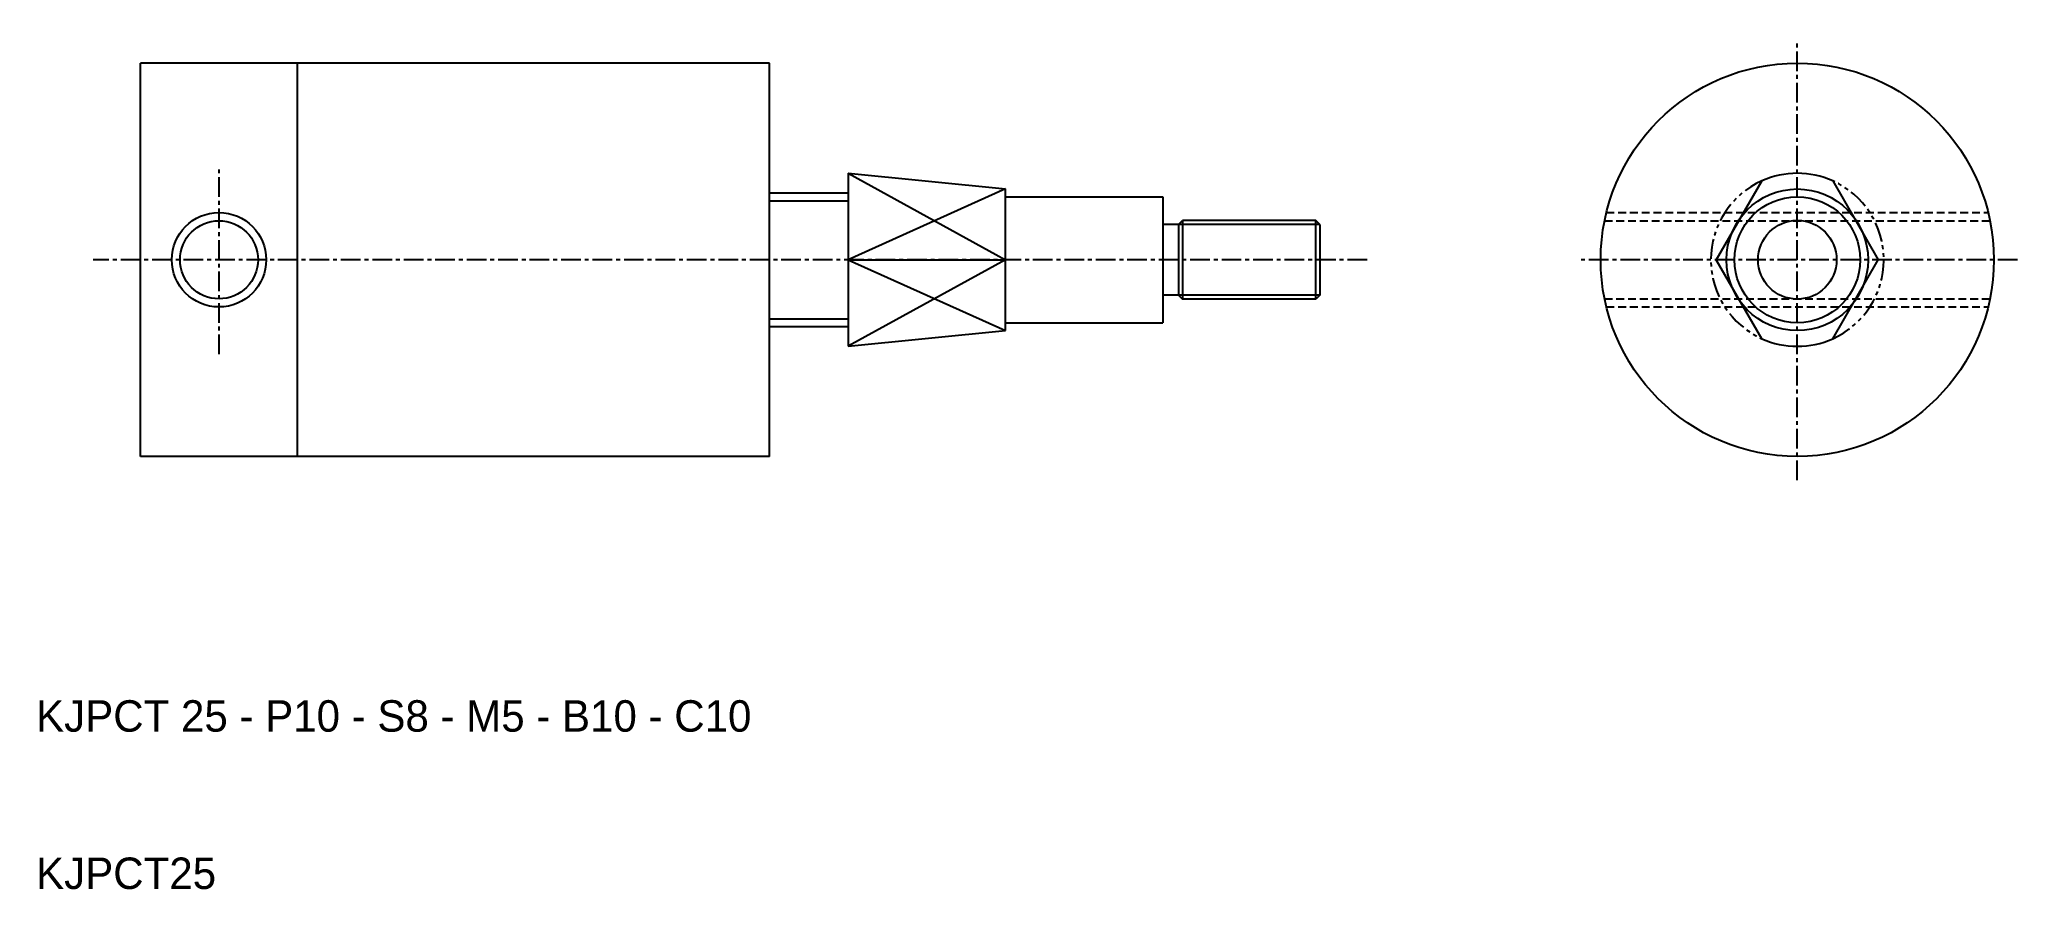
# Model space of a CAD drawing. Extents: x -6 to 119, y 10 to 64.
import ezdxf

# ---------------------------------------------------------------- set-up
doc = ezdxf.new("R2010")
doc.units = 0
for name, pattern in [('CENTER', [2, 1.25, -0.25, 0.25, -0.25]), ('DASHED', [0.75, 0.5, -0.25]), ('PHANTOM', [2.5, 1.25, -0.25, 0.25, -0.25, 0.25, -0.25])]:
    doc.linetypes.add(name, pattern=pattern)
doc.layers.get('0').update_dxf_attribs({"linetype": 'CONTINUOUS'})
doc.layers.add('CENTER', color=1, linetype='CENTER')

msp = doc.modelspace()

# ---------------------------------------------------------------- linework, layer by layer
at = {"color": 7, "linetype": 'CONTINUOUS'}
for p, q in [((40, 62.5), (0, 62.5)), ((0, 37.5), (0, 62.5)), ((10, 37.5), (10, 62.5)), ((40, 37.5), (40, 62.5)), ((45, 55.5), (45, 44.5)), ((45, 55.5), (55, 54.5)), ((40, 54.25), (45, 54.25)), ((55, 45.5), (55, 54.5)), ((103.1, 55.02), (100.2, 50)), ((107.6, 55.02), (110.49, 50)), ((40, 53.75), (45, 53.75)), ((55, 54), (65, 54)), ((65, 54), (65, 46)), ((66, 52.24), (65, 52.24)), ((66, 52.24), (66.26, 52.5)), ((66, 52.24), (66, 47.76)), ((74.74, 52.5), (66.26, 52.5)), ((66.26, 52.5), (66.26, 47.5)), ((74.74, 47.5), (74.74, 52.5)), ((75, 52.24), (74.74, 52.5)), ((75, 52.24), (75, 47.76)), ((45, 50), (55, 50)), ((103.1, 44.98), (100.2, 50)), ((107.6, 44.98), (110.49, 50)), ((66, 47.76), (65, 47.76)), ((66, 47.76), (66.26, 47.5)), ((74.74, 47.5), (66.26, 47.5)), ((75, 47.76), (74.74, 47.5)), ((40, 46.25), (45, 46.25)), ((40, 45.75), (45, 45.75)), ((45, 44.5), (55, 45.5)), ((55, 46), (65, 46)), ((40, 37.5), (0, 37.5))]:
    msp.add_line(p, q, dxfattribs=at)
at = {"color": 3, "linetype": 'CONTINUOUS'}
for p, q in [((45, 55.5), (55, 50)), ((55, 54.5), (45, 50)), ((75, 52.24), (66, 52.24)), ((45, 50), (55, 45.5)), ((55, 50), (45, 44.5)), ((75, 47.76), (66, 47.76))]:
    msp.add_line(p, q, dxfattribs=at)
at = {"color": 3, "linetype": 'DASHED'}
for p, q in [((93.21, 53), (117.48, 53)), ((93.09, 52.48), (117.6, 52.48)), ((93.09, 47.52), (117.6, 47.52)), ((93.21, 47), (117.48, 47))]:
    msp.add_line(p, q, dxfattribs=at)
at = {"color": 7, "linetype": 'CONTINUOUS'}
for centre, radius in [((105.35, 50), 12.5), ((105.35, 50), 4.5), ((105.35, 50), 4), ((5, 50), 2.48), ((105.35, 50), 2.5)]:
    msp.add_circle(centre, radius, dxfattribs=at)
at = {"color": 3, "linetype": 'CONTINUOUS'}
msp.add_circle((5, 50), 3, dxfattribs=at)
at = {"color": 7, "linetype": 'CONTINUOUS'}
for start, end in [(65.8523, 114.1477), (245.8523, 294.1477)]:
    msp.add_arc((105.35, 50), 5.5, start, end, dxfattribs=at)
at = {"color": 3, "linetype": 'PHANTOM'}
for start, end in [(114.1477, 245.8523), (294.1477, 65.8523)]:
    msp.add_arc((105.35, 50), 5.5, start, end, dxfattribs=at)
at = {"layer": 'CENTER', "color": 1, "linetype": 'CENTER'}
for p, q in [((105.35, 36), (105.35, 64)), ((5, 44), (5, 56)), ((78, 50), (-3, 50)), ((119.35, 50), (91.35, 50))]:
    msp.add_line(p, q, dxfattribs=at)

# ---------------------------------------------------------------- texts
at = {"color": 7, "linetype": 'CONTINUOUS'}
for s, p in [('KJPCT 25 - P10 - S8 - M5 - B10 - C10', (-6.63, 20)), ('KJPCT25', (-6.63, 10))]:
    msp.add_text(s, height=2, dxfattribs=at).set_placement(p)

doc.saveas('drawing.dxf')
